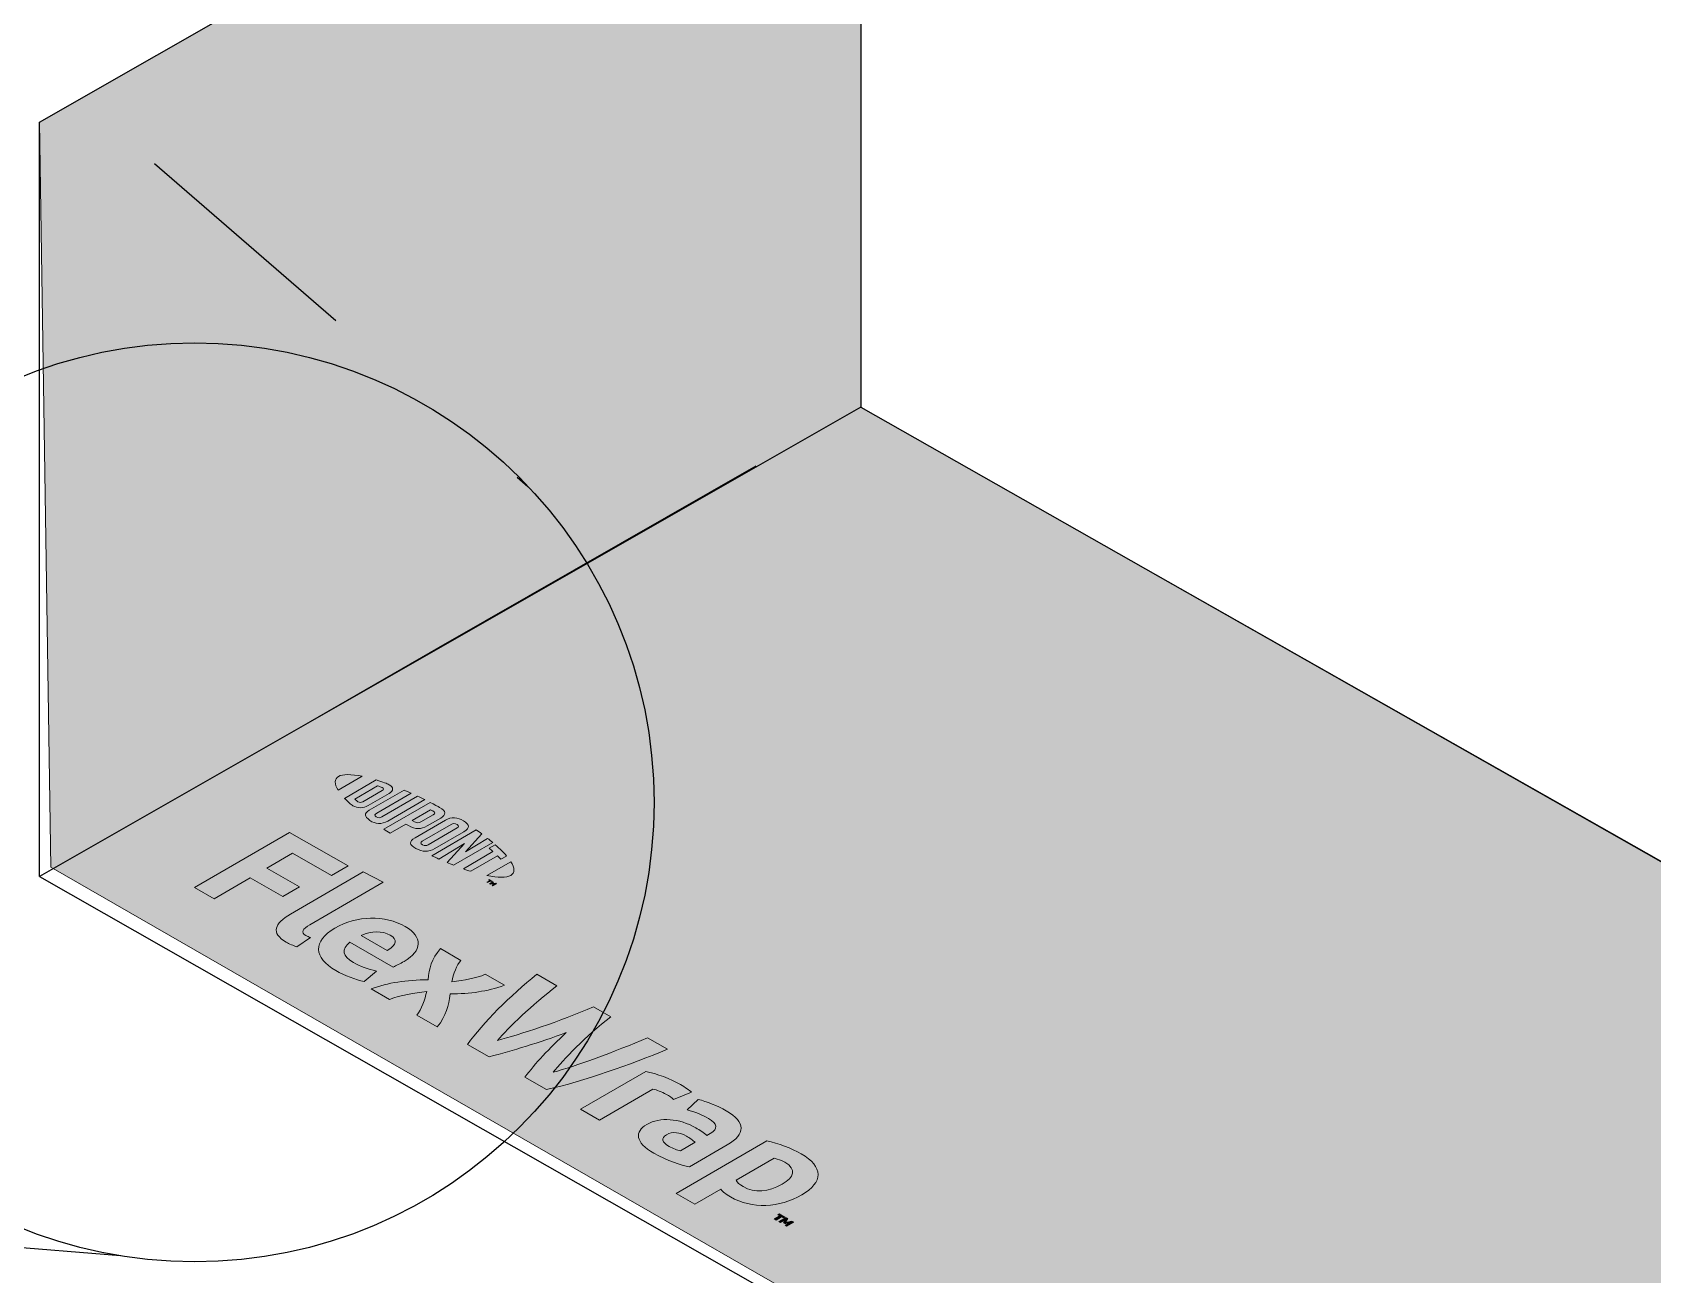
# Model space of a CAD drawing. Extents: x -1140 to 5605, y -816 to 1734.
# Drawn here: x -273 to -212.2, y -43.1 to 3.5 of the extents above; entities that cross this region are included whole.
import ezdxf

# ---------------------------------------------------------------- set-up
doc = ezdxf.new("R2010")
doc.units = 0
doc.header["$MEASUREMENT"] = 0
doc.linetypes.add('AI-Linetype-7', pattern=[18.005434, 9.002717, -9.002717])
doc.linetypes.add('AI-Linetype-8', pattern=[18.005434, 9.002717, -9.002717])
for name, color, linetype, lineweight in [('.ATI-HATCH', 7, 'Continuous', 0), ('G-ANNO-TTLB', 7, 'Continuous', 0), ('LOGOS', 7, 'Continuous', 0), ('TYVEK', 7, 'Continuous', 0)]:
    doc.layers.add(name, color=color, linetype=linetype, lineweight=lineweight)

# ---------------------------------------------------------------- blocks, each defined once
blk = doc.blocks.new('Block_26')
at = {"layer": 'LOGOS', "true_color": 0x000000, "transparency": 33554687}
h = blk.add_hatch(color=18, dxfattribs=at)
h.dxf.hatch_style = 2
edge = h.paths.add_edge_path()
edge.add_spline(control_points=[(-266.956, -28.605), (-266.956, -28.605), (-263.385, -26.532), (-263.385, -26.532), (-263.385, -26.532), (-261.193, -27.79), (-261.193, -27.79), (-261.193, -27.79), (-261.816, -28.152), (-261.816, -28.152), (-261.816, -28.152), (-263.272, -27.316), (-263.272, -27.316), (-263.272, -27.316), (-264.241, -27.879), (-264.241, -27.879), (-264.241, -27.879), (-263.017, -28.582), (-263.017, -28.582), (-263.017, -28.582), (-263.639, -28.943), (-263.639, -28.943), (-263.639, -28.943), (-264.863, -28.24), (-264.863, -28.24), (-264.863, -28.24), (-266.22, -29.028), (-266.22, -29.028), (-266.22, -29.028), (-266.956, -28.605), (-266.956, -28.605)], knot_values=[0, 0, 0, 0, 1, 1, 1, 2, 2, 2, 3, 3, 3, 4, 4, 4, 5, 5, 5, 6, 6, 6, 7, 7, 7, 8, 8, 8, 9, 9, 9, 10, 10, 10, 10], degree=3, periodic=0)
h = blk.add_hatch(color=18, dxfattribs=at)
h.dxf.hatch_style = 2
edge = h.paths.add_edge_path()
edge.add_spline(control_points=[(-262.627, -30.001), (-262.903, -30.161), (-262.978, -30.288), (-262.773, -30.406), (-262.721, -30.436), (-262.665, -30.462), (-262.608, -30.483), (-262.608, -30.483), (-263.113, -30.835), (-263.113, -30.835), (-263.231, -30.791), (-263.411, -30.712), (-263.514, -30.652), (-264.105, -30.313), (-263.959, -29.955), (-263.347, -29.599), (-263.347, -29.599), (-260.623, -28.018), (-260.623, -28.018), (-260.623, -28.018), (-259.872, -28.402), (-259.872, -28.402), (-259.872, -28.402), (-262.627, -30.001), (-262.627, -30.001)], knot_values=[0, 0, 0, 0, 1, 1, 1, 2, 2, 2, 3, 3, 3, 4, 4, 4, 5, 5, 5, 6, 6, 6, 7, 7, 7, 8, 8, 8, 8], degree=3, periodic=0)
h = blk.add_hatch(color=18, dxfattribs=at)
h.dxf.hatch_style = 2
edge = h.paths.add_edge_path()
edge.add_spline(control_points=[(-260.703, -30.405), (-260.703, -30.405), (-259.726, -30.966), (-259.726, -30.966), (-259.726, -30.966), (-259.664, -30.93), (-259.664, -30.93), (-259.379, -30.764), (-259.324, -30.554), (-259.607, -30.392), (-259.905, -30.221), (-260.31, -30.23), (-260.703, -30.405)], knot_values=[0, 0, 0, 0, 1, 1, 1, 2, 2, 2, 3, 3, 3, 4, 4, 4, 4], degree=3, periodic=0)
edge = h.paths.add_edge_path()
edge.add_spline(control_points=[(-260.583, -32.135), (-260.911, -32.064), (-261.317, -31.914), (-261.657, -31.719), (-262.485, -31.243), (-262.53, -30.616), (-261.684, -30.124), (-260.872, -29.653), (-259.802, -29.632), (-259.046, -30.066), (-258.372, -30.453), (-258.404, -30.982), (-259.087, -31.379), (-259.24, -31.468), (-259.383, -31.539), (-259.496, -31.593), (-259.496, -31.593), (-261.121, -30.659), (-261.121, -30.659), (-261.462, -30.935), (-261.404, -31.18), (-260.993, -31.416), (-260.741, -31.561), (-260.443, -31.667), (-260.13, -31.741), (-260.13, -31.741), (-260.583, -32.135), (-260.583, -32.135)], knot_values=[0, 0, 0, 0, 1, 1, 1, 2, 2, 2, 3, 3, 3, 4, 4, 4, 5, 5, 5, 6, 6, 6, 7, 7, 7, 8, 8, 8, 9, 9, 9, 9], degree=3, periodic=0)
h = blk.add_hatch(color=18, dxfattribs=at)
h.dxf.hatch_style = 2
edge = h.paths.add_edge_path()
edge.add_spline(control_points=[(-258.181, -32.065), (-258.148, -31.648), (-258.069, -31.287), (-257.718, -30.899), (-257.718, -30.899), (-256.951, -31.339), (-256.951, -31.339), (-257.114, -31.511), (-257.235, -31.842), (-257.299, -32.141), (-256.828, -32.087), (-256.362, -32.007), (-256.041, -31.862), (-256.041, -31.862), (-255.32, -32.275), (-255.32, -32.275), (-255.985, -32.507), (-256.584, -32.593), (-257.362, -32.6), (-257.405, -33.052), (-257.51, -33.404), (-257.84, -33.839), (-257.84, -33.839), (-258.606, -33.399), (-258.606, -33.399), (-258.429, -33.171), (-258.303, -32.801), (-258.239, -32.514), (-258.715, -32.565), (-259.206, -32.636), (-259.64, -32.805), (-259.64, -32.805), (-260.33, -32.41), (-260.33, -32.41), (-259.671, -32.175), (-259.021, -32.077), (-258.181, -32.065)], knot_values=[0, 0, 0, 0, 1, 1, 1, 2, 2, 2, 3, 3, 3, 4, 4, 4, 5, 5, 5, 6, 6, 6, 7, 7, 7, 8, 8, 8, 9, 9, 9, 10, 10, 10, 11, 11, 11, 12, 12, 12, 12], degree=3, periodic=0)
h = blk.add_hatch(color=18, dxfattribs=at)
h.dxf.hatch_style = 2
edge = h.paths.add_edge_path()
edge.add_spline(control_points=[(-249.952, -34.244), (-249.952, -34.244), (-249.201, -34.675), (-249.201, -34.675), (-250.585, -35.253), (-252.328, -35.873), (-253.745, -36.19), (-253.745, -36.19), (-254.552, -35.727), (-254.552, -35.727), (-254.167, -35.212), (-253.643, -34.646), (-252.997, -34.051), (-254.029, -34.425), (-255, -34.733), (-255.895, -34.956), (-255.895, -34.956), (-256.703, -34.492), (-256.703, -34.492), (-256.135, -33.687), (-255.097, -32.663), (-254.099, -31.863), (-254.099, -31.863), (-253.353, -32.292), (-253.353, -32.292), (-254.27, -33.008), (-255.191, -33.875), (-255.577, -34.343), (-254.759, -34.124), (-253.241, -33.64), (-251.979, -33.08), (-251.979, -33.08), (-251.321, -33.458), (-251.321, -33.458), (-252.279, -34.193), (-253.118, -35.066), (-253.488, -35.542), (-252.685, -35.314), (-251.183, -34.78), (-249.952, -34.244)], knot_values=[0, 0, 0, 0, 1, 1, 1, 2, 2, 2, 3, 3, 3, 4, 4, 4, 5, 5, 5, 6, 6, 6, 7, 7, 7, 8, 8, 8, 9, 9, 9, 10, 10, 10, 11, 11, 11, 12, 12, 12, 13, 13, 13, 13], degree=3, periodic=0)
h = blk.add_hatch(color=18, dxfattribs=at)
h.dxf.hatch_style = 2
edge = h.paths.add_edge_path()
edge.add_spline(control_points=[(-248.71, -36), (-248.525, -36.106), (-248.37, -36.218), (-248.293, -36.292), (-248.293, -36.292), (-248.972, -36.568), (-248.972, -36.568), (-249.029, -36.5), (-249.127, -36.432), (-249.235, -36.37), (-249.425, -36.261), (-249.59, -36.208), (-249.749, -36.175), (-249.749, -36.175), (-251.749, -37.336), (-251.749, -37.336), (-251.749, -37.336), (-252.459, -36.929), (-252.459, -36.929), (-252.459, -36.929), (-250.015, -35.51), (-250.015, -35.51), (-249.599, -35.589), (-249.081, -35.787), (-248.71, -36)], knot_values=[0, 0, 0, 0, 1, 1, 1, 2, 2, 2, 3, 3, 3, 4, 4, 4, 5, 5, 5, 6, 6, 6, 7, 7, 7, 8, 8, 8, 8], degree=3, periodic=0)
h = blk.add_hatch(color=18, dxfattribs=at)
h.dxf.hatch_style = 2
edge = h.paths.add_edge_path()
edge.add_spline(control_points=[(-248.707, -38.487), (-248.707, -38.487), (-248.161, -38.17), (-248.161, -38.17), (-248.254, -38.088), (-248.362, -38.008), (-248.486, -37.937), (-248.723, -37.801), (-249, -37.748), (-249.239, -37.887), (-249.454, -38.012), (-249.412, -38.166), (-249.139, -38.322), (-248.985, -38.411), (-248.825, -38.467), (-248.707, -38.487)], knot_values=[0, 0, 0, 0, 1, 1, 1, 2, 2, 2, 3, 3, 3, 4, 4, 4, 5, 5, 5, 5], degree=3, periodic=0)
edge = h.paths.add_edge_path()
edge.add_spline(control_points=[(-249.716, -38.574), (-250.421, -38.169), (-250.434, -37.767), (-249.975, -37.5), (-249.47, -37.207), (-248.757, -37.275), (-248.135, -37.626), (-247.991, -37.709), (-247.826, -37.827), (-247.718, -37.913), (-247.718, -37.913), (-247.595, -37.842), (-247.595, -37.842), (-247.284, -37.661), (-247.316, -37.472), (-247.661, -37.274), (-247.887, -37.144), (-248.165, -37.026), (-248.462, -36.955), (-248.462, -36.955), (-248.04, -36.561), (-248.04, -36.561), (-247.727, -36.635), (-247.311, -36.803), (-246.997, -36.983), (-246.241, -37.418), (-246.263, -37.864), (-246.952, -38.264), (-246.952, -38.264), (-248.37, -39.088), (-248.37, -39.088), (-248.688, -39.029), (-249.201, -38.869), (-249.716, -38.574)], knot_values=[0, 0, 0, 0, 1, 1, 1, 2, 2, 2, 3, 3, 3, 4, 4, 4, 5, 5, 5, 6, 6, 6, 7, 7, 7, 8, 8, 8, 9, 9, 9, 10, 10, 10, 11, 11, 11, 11], degree=3, periodic=0)
h = blk.add_hatch(color=18, dxfattribs=at)
h.dxf.hatch_style = 2
edge = h.paths.add_edge_path()
edge.add_spline(control_points=[(-246.361, -39.828), (-245.909, -40.088), (-245.422, -40.049), (-244.897, -39.744), (-244.438, -39.478), (-244.327, -39.188), (-244.795, -38.919), (-244.924, -38.845), (-245.042, -38.807), (-245.191, -38.768), (-245.191, -38.768), (-246.619, -39.598), (-246.619, -39.598), (-246.562, -39.678), (-246.511, -39.743), (-246.361, -39.828)], knot_values=[0, 0, 0, 0, 1, 1, 1, 2, 2, 2, 3, 3, 3, 4, 4, 4, 5, 5, 5, 5], degree=3, periodic=0)
edge = h.paths.add_edge_path()
edge.add_spline(control_points=[(-246.83, -40.219), (-247.01, -40.116), (-247.113, -40.033), (-247.196, -39.932), (-247.196, -39.932), (-248.165, -40.495), (-248.165, -40.495), (-248.165, -40.495), (-248.87, -40.091), (-248.87, -40.091), (-248.87, -40.091), (-245.467, -38.115), (-245.467, -38.115), (-245.041, -38.206), (-244.543, -38.392), (-244.178, -38.602), (-243.334, -39.086), (-243.34, -39.672), (-244.156, -40.146), (-244.993, -40.632), (-246.027, -40.68), (-246.83, -40.219)], knot_values=[0, 0, 0, 0, 1, 1, 1, 2, 2, 2, 3, 3, 3, 4, 4, 4, 5, 5, 5, 6, 6, 6, 7, 7, 7, 7], degree=3, periodic=0)
h = blk.add_hatch(color=18, dxfattribs=at)
h.dxf.hatch_style = 2
edge = h.paths.add_edge_path()
edge.add_spline(control_points=[(-244.681, -41.036), (-244.718, -41.087), (-244.738, -41.127), (-244.753, -41.172), (-244.677, -41.163), (-244.61, -41.149), (-244.522, -41.127), (-244.522, -41.127), (-244.448, -41.17), (-244.448, -41.17), (-244.448, -41.17), (-244.712, -41.323), (-244.712, -41.323), (-244.712, -41.323), (-244.776, -41.286), (-244.776, -41.286), (-244.776, -41.286), (-244.655, -41.215), (-244.655, -41.215), (-244.655, -41.215), (-244.611, -41.193), (-244.611, -41.193), (-244.671, -41.204), (-244.737, -41.214), (-244.792, -41.221), (-244.792, -41.221), (-244.841, -41.193), (-244.841, -41.193), (-244.83, -41.161), (-244.812, -41.122), (-244.793, -41.086), (-244.793, -41.086), (-244.833, -41.113), (-244.833, -41.113), (-244.833, -41.113), (-244.955, -41.184), (-244.955, -41.184), (-244.955, -41.184), (-245.019, -41.146), (-245.019, -41.146), (-245.019, -41.146), (-244.756, -40.993), (-244.756, -40.993), (-244.756, -40.993), (-244.681, -41.036), (-244.681, -41.036)], knot_values=[0, 0, 0, 0, 1, 1, 1, 2, 2, 2, 3, 3, 3, 4, 4, 4, 5, 5, 5, 6, 6, 6, 7, 7, 7, 8, 8, 8, 9, 9, 9, 10, 10, 10, 11, 11, 11, 12, 12, 12, 13, 13, 13, 14, 14, 14, 15, 15, 15, 15], degree=3, periodic=0)
edge = h.paths.add_edge_path()
edge.add_spline(control_points=[(-244.987, -40.928), (-244.987, -40.928), (-245.058, -40.887), (-245.058, -40.887), (-245.058, -40.887), (-245, -40.853), (-245, -40.853), (-245, -40.853), (-244.785, -40.976), (-244.785, -40.976), (-244.785, -40.976), (-244.843, -41.01), (-244.843, -41.01), (-244.843, -41.01), (-244.915, -40.969), (-244.915, -40.969), (-244.915, -40.969), (-245.12, -41.088), (-245.12, -41.088), (-245.12, -41.088), (-245.192, -41.047), (-245.192, -41.047), (-245.192, -41.047), (-244.987, -40.928), (-244.987, -40.928)], knot_values=[0, 0, 0, 0, 1, 1, 1, 2, 2, 2, 3, 3, 3, 4, 4, 4, 5, 5, 5, 6, 6, 6, 7, 7, 7, 8, 8, 8, 8], degree=3, periodic=0)
at = {"layer": 'LOGOS'}
for points, knots in [([(-266.956, -28.605), (-266.956, -28.605), (-263.385, -26.532), (-263.385, -26.532), (-263.385, -26.532), (-261.193, -27.79), (-261.193, -27.79), (-261.193, -27.79), (-261.816, -28.152), (-261.816, -28.152), (-261.816, -28.152), (-263.272, -27.316), (-263.272, -27.316), (-263.272, -27.316), (-264.241, -27.879), (-264.241, -27.879), (-264.241, -27.879), (-263.017, -28.582), (-263.017, -28.582), (-263.017, -28.582), (-263.639, -28.943), (-263.639, -28.943), (-263.639, -28.943), (-264.863, -28.24), (-264.863, -28.24), (-264.863, -28.24), (-266.22, -29.028), (-266.22, -29.028), (-266.22, -29.028), (-266.956, -28.605), (-266.956, -28.605)], [0, 0, 0, 0, 1, 1, 1, 2, 2, 2, 3, 3, 3, 4, 4, 4, 5, 5, 5, 6, 6, 6, 7, 7, 7, 8, 8, 8, 9, 9, 9, 10, 10, 10, 10]), ([(-262.627, -30.001), (-262.903, -30.161), (-262.978, -30.288), (-262.773, -30.406), (-262.721, -30.436), (-262.665, -30.462), (-262.608, -30.483), (-262.608, -30.483), (-263.113, -30.835), (-263.113, -30.835), (-263.231, -30.791), (-263.411, -30.712), (-263.514, -30.652), (-264.105, -30.313), (-263.959, -29.955), (-263.347, -29.599), (-263.347, -29.599), (-260.623, -28.018), (-260.623, -28.018), (-260.623, -28.018), (-259.872, -28.402), (-259.872, -28.402), (-259.872, -28.402), (-262.627, -30.001), (-262.627, -30.001)], [0, 0, 0, 0, 1, 1, 1, 2, 2, 2, 3, 3, 3, 4, 4, 4, 5, 5, 5, 6, 6, 6, 7, 7, 7, 8, 8, 8, 8]), ([(-260.583, -32.135), (-260.911, -32.064), (-261.317, -31.914), (-261.657, -31.719), (-262.485, -31.243), (-262.53, -30.616), (-261.684, -30.124), (-260.872, -29.653), (-259.802, -29.632), (-259.046, -30.066), (-258.372, -30.453), (-258.404, -30.982), (-259.087, -31.379), (-259.24, -31.468), (-259.383, -31.539), (-259.496, -31.593), (-259.496, -31.593), (-261.121, -30.659), (-261.121, -30.659), (-261.462, -30.935), (-261.404, -31.18), (-260.993, -31.416), (-260.741, -31.561), (-260.443, -31.667), (-260.13, -31.741), (-260.13, -31.741), (-260.583, -32.135), (-260.583, -32.135)], [0, 0, 0, 0, 1, 1, 1, 2, 2, 2, 3, 3, 3, 4, 4, 4, 5, 5, 5, 6, 6, 6, 7, 7, 7, 8, 8, 8, 9, 9, 9, 9]), ([(-260.703, -30.405), (-260.703, -30.405), (-259.726, -30.966), (-259.726, -30.966), (-259.726, -30.966), (-259.664, -30.93), (-259.664, -30.93), (-259.379, -30.764), (-259.324, -30.554), (-259.607, -30.392), (-259.905, -30.221), (-260.31, -30.23), (-260.703, -30.405)], [0, 0, 0, 0, 1, 1, 1, 2, 2, 2, 3, 3, 3, 4, 4, 4, 4]), ([(-258.181, -32.065), (-258.148, -31.648), (-258.069, -31.287), (-257.718, -30.899), (-257.718, -30.899), (-256.951, -31.339), (-256.951, -31.339), (-257.114, -31.511), (-257.235, -31.842), (-257.299, -32.141), (-256.828, -32.087), (-256.362, -32.007), (-256.041, -31.862), (-256.041, -31.862), (-255.32, -32.275), (-255.32, -32.275), (-255.985, -32.507), (-256.584, -32.593), (-257.362, -32.6), (-257.405, -33.052), (-257.51, -33.404), (-257.84, -33.839), (-257.84, -33.839), (-258.606, -33.399), (-258.606, -33.399), (-258.429, -33.171), (-258.303, -32.801), (-258.239, -32.514), (-258.715, -32.565), (-259.206, -32.636), (-259.64, -32.805), (-259.64, -32.805), (-260.33, -32.41), (-260.33, -32.41), (-259.671, -32.175), (-259.021, -32.077), (-258.181, -32.065)], [0, 0, 0, 0, 1, 1, 1, 2, 2, 2, 3, 3, 3, 4, 4, 4, 5, 5, 5, 6, 6, 6, 7, 7, 7, 8, 8, 8, 9, 9, 9, 10, 10, 10, 11, 11, 11, 12, 12, 12, 12]), ([(-249.952, -34.244), (-249.952, -34.244), (-249.201, -34.675), (-249.201, -34.675), (-250.585, -35.253), (-252.328, -35.873), (-253.745, -36.19), (-253.745, -36.19), (-254.552, -35.727), (-254.552, -35.727), (-254.167, -35.212), (-253.643, -34.646), (-252.997, -34.051), (-254.029, -34.425), (-255, -34.733), (-255.895, -34.956), (-255.895, -34.956), (-256.703, -34.492), (-256.703, -34.492), (-256.135, -33.687), (-255.097, -32.663), (-254.099, -31.863), (-254.099, -31.863), (-253.353, -32.292), (-253.353, -32.292), (-254.27, -33.008), (-255.191, -33.875), (-255.577, -34.343), (-254.759, -34.124), (-253.241, -33.64), (-251.979, -33.08), (-251.979, -33.08), (-251.321, -33.458), (-251.321, -33.458), (-252.279, -34.193), (-253.118, -35.066), (-253.488, -35.542), (-252.685, -35.314), (-251.183, -34.78), (-249.952, -34.244)], [0, 0, 0, 0, 1, 1, 1, 2, 2, 2, 3, 3, 3, 4, 4, 4, 5, 5, 5, 6, 6, 6, 7, 7, 7, 8, 8, 8, 9, 9, 9, 10, 10, 10, 11, 11, 11, 12, 12, 12, 13, 13, 13, 13]), ([(-248.71, -36), (-248.525, -36.106), (-248.37, -36.218), (-248.293, -36.292), (-248.293, -36.292), (-248.972, -36.568), (-248.972, -36.568), (-249.029, -36.5), (-249.127, -36.432), (-249.235, -36.37), (-249.425, -36.261), (-249.59, -36.208), (-249.749, -36.175), (-249.749, -36.175), (-251.749, -37.336), (-251.749, -37.336), (-251.749, -37.336), (-252.459, -36.929), (-252.459, -36.929), (-252.459, -36.929), (-250.015, -35.51), (-250.015, -35.51), (-249.599, -35.589), (-249.081, -35.787), (-248.71, -36)], [0, 0, 0, 0, 1, 1, 1, 2, 2, 2, 3, 3, 3, 4, 4, 4, 5, 5, 5, 6, 6, 6, 7, 7, 7, 8, 8, 8, 8]), ([(-249.716, -38.574), (-250.421, -38.169), (-250.434, -37.767), (-249.975, -37.5), (-249.47, -37.207), (-248.757, -37.275), (-248.135, -37.626), (-247.991, -37.709), (-247.826, -37.827), (-247.718, -37.913), (-247.718, -37.913), (-247.595, -37.842), (-247.595, -37.842), (-247.284, -37.661), (-247.316, -37.472), (-247.661, -37.274), (-247.887, -37.144), (-248.165, -37.026), (-248.462, -36.955), (-248.462, -36.955), (-248.04, -36.561), (-248.04, -36.561), (-247.727, -36.635), (-247.311, -36.803), (-246.997, -36.983), (-246.241, -37.418), (-246.263, -37.864), (-246.952, -38.264), (-246.952, -38.264), (-248.37, -39.088), (-248.37, -39.088), (-248.688, -39.029), (-249.201, -38.869), (-249.716, -38.574)], [0, 0, 0, 0, 1, 1, 1, 2, 2, 2, 3, 3, 3, 4, 4, 4, 5, 5, 5, 6, 6, 6, 7, 7, 7, 8, 8, 8, 9, 9, 9, 10, 10, 10, 11, 11, 11, 11]), ([(-248.707, -38.487), (-248.707, -38.487), (-248.161, -38.17), (-248.161, -38.17), (-248.254, -38.088), (-248.362, -38.008), (-248.486, -37.937), (-248.723, -37.801), (-249, -37.748), (-249.239, -37.887), (-249.454, -38.012), (-249.412, -38.166), (-249.139, -38.322), (-248.985, -38.411), (-248.825, -38.467), (-248.707, -38.487)], [0, 0, 0, 0, 1, 1, 1, 2, 2, 2, 3, 3, 3, 4, 4, 4, 5, 5, 5, 5]), ([(-246.83, -40.219), (-247.01, -40.116), (-247.113, -40.033), (-247.196, -39.932), (-247.196, -39.932), (-248.165, -40.495), (-248.165, -40.495), (-248.165, -40.495), (-248.87, -40.091), (-248.87, -40.091), (-248.87, -40.091), (-245.467, -38.115), (-245.467, -38.115), (-245.041, -38.206), (-244.543, -38.392), (-244.178, -38.602), (-243.334, -39.086), (-243.34, -39.672), (-244.156, -40.146), (-244.993, -40.632), (-246.027, -40.68), (-246.83, -40.219)], [0, 0, 0, 0, 1, 1, 1, 2, 2, 2, 3, 3, 3, 4, 4, 4, 5, 5, 5, 6, 6, 6, 7, 7, 7, 7]), ([(-246.361, -39.828), (-245.909, -40.088), (-245.422, -40.049), (-244.897, -39.744), (-244.438, -39.478), (-244.327, -39.188), (-244.795, -38.919), (-244.924, -38.845), (-245.042, -38.807), (-245.191, -38.768), (-245.191, -38.768), (-246.619, -39.598), (-246.619, -39.598), (-246.562, -39.678), (-246.511, -39.743), (-246.361, -39.828)], [0, 0, 0, 0, 1, 1, 1, 2, 2, 2, 3, 3, 3, 4, 4, 4, 5, 5, 5, 5]), ([(-244.987, -40.928), (-244.987, -40.928), (-245.058, -40.887), (-245.058, -40.887), (-245.058, -40.887), (-245, -40.853), (-245, -40.853), (-245, -40.853), (-244.785, -40.976), (-244.785, -40.976), (-244.785, -40.976), (-244.843, -41.01), (-244.843, -41.01), (-244.843, -41.01), (-244.915, -40.969), (-244.915, -40.969), (-244.915, -40.969), (-245.12, -41.088), (-245.12, -41.088), (-245.12, -41.088), (-245.192, -41.047), (-245.192, -41.047), (-245.192, -41.047), (-244.987, -40.928), (-244.987, -40.928)], [0, 0, 0, 0, 1, 1, 1, 2, 2, 2, 3, 3, 3, 4, 4, 4, 5, 5, 5, 6, 6, 6, 7, 7, 7, 8, 8, 8, 8]), ([(-244.681, -41.036), (-244.718, -41.087), (-244.738, -41.127), (-244.753, -41.172), (-244.677, -41.163), (-244.61, -41.149), (-244.522, -41.127), (-244.522, -41.127), (-244.448, -41.17), (-244.448, -41.17), (-244.448, -41.17), (-244.712, -41.323), (-244.712, -41.323), (-244.712, -41.323), (-244.776, -41.286), (-244.776, -41.286), (-244.776, -41.286), (-244.655, -41.215), (-244.655, -41.215), (-244.655, -41.215), (-244.611, -41.193), (-244.611, -41.193), (-244.671, -41.204), (-244.737, -41.214), (-244.792, -41.221), (-244.792, -41.221), (-244.841, -41.193), (-244.841, -41.193), (-244.83, -41.161), (-244.812, -41.122), (-244.793, -41.086), (-244.793, -41.086), (-244.833, -41.113), (-244.833, -41.113), (-244.833, -41.113), (-244.955, -41.184), (-244.955, -41.184), (-244.955, -41.184), (-245.019, -41.146), (-245.019, -41.146), (-245.019, -41.146), (-244.756, -40.993), (-244.756, -40.993), (-244.756, -40.993), (-244.681, -41.036), (-244.681, -41.036)], [0, 0, 0, 0, 1, 1, 1, 2, 2, 2, 3, 3, 3, 4, 4, 4, 5, 5, 5, 6, 6, 6, 7, 7, 7, 8, 8, 8, 9, 9, 9, 10, 10, 10, 11, 11, 11, 12, 12, 12, 13, 13, 13, 14, 14, 14, 15, 15, 15, 15])]:
    blk.add_open_spline(points, degree=3, knots=knots, dxfattribs=at)
blk = doc.blocks.new('Block_27')
at = {"layer": 'LOGOS', "true_color": 0x000000, "transparency": 33554687}
h = blk.add_hatch(color=18, dxfattribs=at)
h.dxf.hatch_style = 2
edge = h.paths.add_edge_path()
edge.add_spline(control_points=[(-261.553, -24.432), (-261.717, -24.528), (-261.71, -24.709), (-261.562, -24.947), (-261.562, -24.947), (-260.665, -24.427), (-260.665, -24.427), (-261.077, -24.342), (-261.39, -24.338), (-261.553, -24.432)], knot_values=[0, 0, 0, 0, 1, 1, 1, 2, 2, 2, 3, 3, 3, 3], degree=3, periodic=0)
h = blk.add_hatch(color=18, dxfattribs=at)
h.dxf.hatch_style = 2
edge = h.paths.add_edge_path()
edge.add_spline(control_points=[(-260.636, -25.382), (-260.704, -25.422), (-260.769, -25.412), (-260.819, -25.383), (-260.858, -25.361), (-260.903, -25.318), (-260.939, -25.283), (-260.939, -25.283), (-260.082, -24.785), (-260.082, -24.785), (-260.02, -24.806), (-259.946, -24.832), (-259.908, -24.854), (-259.858, -24.883), (-259.839, -24.92), (-259.908, -24.96), (-259.908, -24.96), (-260.636, -25.382), (-260.636, -25.382)], knot_values=[0, 0, 0, 0, 1, 1, 1, 2, 2, 2, 3, 3, 3, 4, 4, 4, 5, 5, 5, 6, 6, 6, 6], degree=3, periodic=0)
edge = h.paths.add_edge_path()
edge.add_spline(control_points=[(-259.651, -24.743), (-259.729, -24.698), (-259.865, -24.646), (-260.132, -24.565), (-260.132, -24.565), (-261.32, -25.255), (-261.32, -25.255), (-261.195, -25.39), (-261.089, -25.487), (-261.01, -25.532), (-260.83, -25.636), (-260.618, -25.63), (-260.443, -25.528), (-260.443, -25.528), (-259.654, -25.07), (-259.654, -25.07), (-259.478, -24.968), (-259.47, -24.846), (-259.651, -24.743)], knot_values=[0, 0, 0, 0, 1, 1, 1, 2, 2, 2, 3, 3, 3, 4, 4, 4, 5, 5, 5, 6, 6, 6, 6], degree=3, periodic=0)
h = blk.add_hatch(color=18, dxfattribs=at)
h.dxf.hatch_style = 2
edge = h.paths.add_edge_path()
edge.add_spline(control_points=[(-259.922, -25.953), (-259.991, -25.993), (-260.058, -26.004), (-260.135, -25.948), (-260.209, -25.894), (-260.197, -25.86), (-260.115, -25.813), (-260.115, -25.813), (-258.822, -25.062), (-258.822, -25.062), (-258.885, -25.033), (-259.028, -24.971), (-259.089, -24.944), (-259.089, -24.944), (-260.397, -25.704), (-260.397, -25.704), (-260.606, -25.825), (-260.585, -25.931), (-260.371, -26.085), (-260.174, -26.227), (-259.928, -26.241), (-259.696, -26.106), (-259.696, -26.106), (-258.314, -25.304), (-258.314, -25.304), (-258.363, -25.279), (-258.527, -25.199), (-258.581, -25.174), (-258.581, -25.174), (-259.922, -25.953), (-259.922, -25.953)], knot_values=[0, 0, 0, 0, 1, 1, 1, 2, 2, 2, 3, 3, 3, 4, 4, 4, 5, 5, 5, 6, 6, 6, 7, 7, 7, 8, 8, 8, 9, 9, 9, 10, 10, 10, 10], degree=3, periodic=0)
h = blk.add_hatch(color=18, dxfattribs=at)
h.dxf.hatch_style = 2
edge = h.paths.add_edge_path()
edge.add_spline(control_points=[(-258.455, -26.139), (-258.53, -26.182), (-258.595, -26.189), (-258.695, -26.132), (-258.695, -26.132), (-258.782, -26.082), (-258.782, -26.082), (-258.782, -26.082), (-258.095, -25.684), (-258.095, -25.684), (-258.054, -25.704), (-258.033, -25.716), (-258.01, -25.729), (-257.902, -25.791), (-257.92, -25.828), (-257.996, -25.872), (-257.996, -25.872), (-258.455, -26.139), (-258.455, -26.139)], knot_values=[0, 0, 0, 0, 1, 1, 1, 2, 2, 2, 3, 3, 3, 4, 4, 4, 5, 5, 5, 6, 6, 6, 6], degree=3, periodic=0)
edge = h.paths.add_edge_path()
edge.add_spline(control_points=[(-257.753, -25.596), (-257.796, -25.572), (-257.958, -25.485), (-258.11, -25.407), (-258.11, -25.407), (-259.85, -26.418), (-259.85, -26.418), (-259.804, -26.448), (-259.682, -26.525), (-259.615, -26.566), (-259.615, -26.566), (-259.024, -26.223), (-259.024, -26.223), (-259.024, -26.223), (-258.927, -26.278), (-258.927, -26.278), (-258.668, -26.426), (-258.446, -26.421), (-258.225, -26.293), (-258.225, -26.293), (-257.712, -25.995), (-257.712, -25.995), (-257.495, -25.869), (-257.508, -25.737), (-257.753, -25.596)], knot_values=[0, 0, 0, 0, 1, 1, 1, 2, 2, 2, 3, 3, 3, 4, 4, 4, 5, 5, 5, 6, 6, 6, 7, 7, 7, 8, 8, 8, 8], degree=3, periodic=0)
h = blk.add_hatch(color=18, dxfattribs=at)
h.dxf.hatch_style = 2
edge = h.paths.add_edge_path()
edge.add_spline(control_points=[(-258.182, -26.998), (-258.251, -27.037), (-258.31, -27.045), (-258.4, -26.996), (-258.492, -26.946), (-258.478, -26.91), (-258.407, -26.869), (-258.407, -26.869), (-257.322, -26.238), (-257.322, -26.238), (-257.251, -26.197), (-257.187, -26.188), (-257.099, -26.241), (-257.015, -26.293), (-257.028, -26.328), (-257.097, -26.367), (-257.097, -26.367), (-258.182, -26.998), (-258.182, -26.998)], knot_values=[0, 0, 0, 0, 1, 1, 1, 2, 2, 2, 3, 3, 3, 4, 4, 4, 5, 5, 5, 6, 6, 6, 6], degree=3, periodic=0)
edge = h.paths.add_edge_path()
edge.add_spline(control_points=[(-256.856, -26.1), (-257.074, -25.962), (-257.31, -25.942), (-257.539, -26.076), (-257.539, -26.076), (-258.678, -26.737), (-258.678, -26.737), (-258.92, -26.877), (-258.896, -27.006), (-258.644, -27.138), (-258.398, -27.268), (-258.185, -27.287), (-257.928, -27.138), (-257.928, -27.138), (-256.841, -26.507), (-256.841, -26.507), (-256.596, -26.364), (-256.62, -26.249), (-256.856, -26.1)], knot_values=[0, 0, 0, 0, 1, 1, 1, 2, 2, 2, 3, 3, 3, 4, 4, 4, 5, 5, 5, 6, 6, 6, 6], degree=3, periodic=0)
h = blk.add_hatch(color=18, dxfattribs=at)
h.dxf.hatch_style = 2
edge = h.paths.add_edge_path()
edge.add_spline(control_points=[(-256.782, -27.262), (-256.782, -27.262), (-256.17, -26.591), (-256.17, -26.591), (-256.235, -26.543), (-256.315, -26.486), (-256.378, -26.442), (-256.378, -26.442), (-258.048, -27.412), (-258.048, -27.412), (-257.995, -27.437), (-257.857, -27.501), (-257.784, -27.533), (-257.784, -27.533), (-256.82, -26.95), (-256.82, -26.95), (-256.82, -26.95), (-257.476, -27.665), (-257.476, -27.665), (-257.405, -27.695), (-257.299, -27.738), (-257.229, -27.765), (-257.229, -27.765), (-255.761, -26.913), (-255.761, -26.913), (-255.811, -26.871), (-255.904, -26.795), (-255.95, -26.76), (-255.95, -26.76), (-256.782, -27.262), (-256.782, -27.262)], knot_values=[0, 0, 0, 0, 1, 1, 1, 2, 2, 2, 3, 3, 3, 4, 4, 4, 5, 5, 5, 6, 6, 6, 7, 7, 7, 8, 8, 8, 9, 9, 9, 10, 10, 10, 10], degree=3, periodic=0)
h = blk.add_hatch(color=18, dxfattribs=at)
h.dxf.hatch_style = 2
edge = h.paths.add_edge_path()
edge.add_spline(control_points=[(-255.896, -27.132), (-255.846, -27.173), (-255.798, -27.215), (-255.752, -27.256), (-255.752, -27.256), (-256.862, -27.901), (-256.862, -27.901), (-256.796, -27.925), (-256.67, -27.967), (-256.584, -27.994), (-256.584, -27.994), (-255.583, -27.413), (-255.583, -27.413), (-255.536, -27.46), (-255.492, -27.504), (-255.452, -27.545), (-255.452, -27.545), (-255.238, -27.42), (-255.238, -27.42), (-255.352, -27.285), (-255.49, -27.149), (-255.664, -26.997), (-255.664, -26.997), (-255.896, -27.132), (-255.896, -27.132)], knot_values=[0, 0, 0, 0, 1, 1, 1, 2, 2, 2, 3, 3, 3, 4, 4, 4, 5, 5, 5, 6, 6, 6, 7, 7, 7, 8, 8, 8, 8], degree=3, periodic=0)
h = blk.add_hatch(color=18, dxfattribs=at)
h.dxf.hatch_style = 2
edge = h.paths.add_edge_path()
edge.add_spline(control_points=[(-255.084, -28.147), (-255.248, -28.242), (-255.563, -28.239), (-255.976, -28.154), (-255.976, -28.154), (-255.079, -27.634), (-255.079, -27.634), (-254.929, -27.871), (-254.921, -28.052), (-255.084, -28.147)], knot_values=[0, 0, 0, 0, 1, 1, 1, 2, 2, 2, 3, 3, 3, 3], degree=3, periodic=0)
h = blk.add_hatch(color=18, dxfattribs=at)
h.dxf.hatch_style = 2
edge = h.paths.add_edge_path()
edge.add_spline(control_points=[(-255.755, -28.385), (-255.755, -28.385), (-255.728, -28.4), (-255.728, -28.4), (-255.728, -28.4), (-255.75, -28.458), (-255.75, -28.458), (-255.75, -28.458), (-255.649, -28.445), (-255.649, -28.445), (-255.649, -28.445), (-255.624, -28.46), (-255.624, -28.46), (-255.624, -28.46), (-255.753, -28.535), (-255.753, -28.535), (-255.753, -28.535), (-255.777, -28.521), (-255.777, -28.521), (-255.777, -28.521), (-255.685, -28.468), (-255.685, -28.468), (-255.685, -28.468), (-255.787, -28.48), (-255.787, -28.48), (-255.787, -28.48), (-255.789, -28.479), (-255.789, -28.479), (-255.789, -28.479), (-255.768, -28.42), (-255.768, -28.42), (-255.768, -28.42), (-255.86, -28.473), (-255.86, -28.473), (-255.86, -28.473), (-255.884, -28.46), (-255.884, -28.46), (-255.884, -28.46), (-255.755, -28.385), (-255.755, -28.385)], knot_values=[0, 0, 0, 0, 1, 1, 1, 2, 2, 2, 3, 3, 3, 4, 4, 4, 5, 5, 5, 6, 6, 6, 7, 7, 7, 8, 8, 8, 9, 9, 9, 10, 10, 10, 11, 11, 11, 12, 12, 12, 13, 13, 13, 13], degree=3, periodic=0)
edge = h.paths.add_edge_path()
edge.add_spline(control_points=[(-255.87, -28.344), (-255.87, -28.344), (-255.911, -28.321), (-255.911, -28.321), (-255.911, -28.321), (-255.888, -28.308), (-255.888, -28.308), (-255.888, -28.308), (-255.783, -28.369), (-255.783, -28.369), (-255.783, -28.369), (-255.805, -28.382), (-255.805, -28.382), (-255.805, -28.382), (-255.845, -28.359), (-255.845, -28.359), (-255.845, -28.359), (-255.952, -28.421), (-255.952, -28.421), (-255.952, -28.421), (-255.977, -28.406), (-255.977, -28.406), (-255.977, -28.406), (-255.87, -28.344), (-255.87, -28.344)], knot_values=[0, 0, 0, 0, 1, 1, 1, 2, 2, 2, 3, 3, 3, 4, 4, 4, 5, 5, 5, 6, 6, 6, 7, 7, 7, 8, 8, 8, 8], degree=3, periodic=0)
at = {"layer": 'LOGOS'}
for points, knots in [([(-261.553, -24.432), (-261.717, -24.528), (-261.71, -24.709), (-261.562, -24.947), (-261.562, -24.947), (-260.665, -24.427), (-260.665, -24.427), (-261.077, -24.342), (-261.39, -24.338), (-261.553, -24.432)], [0, 0, 0, 0, 1, 1, 1, 2, 2, 2, 3, 3, 3, 3]), ([(-259.651, -24.743), (-259.729, -24.698), (-259.865, -24.646), (-260.132, -24.565), (-260.132, -24.565), (-261.32, -25.255), (-261.32, -25.255), (-261.195, -25.39), (-261.089, -25.487), (-261.01, -25.532), (-260.83, -25.636), (-260.618, -25.63), (-260.443, -25.528), (-260.443, -25.528), (-259.654, -25.07), (-259.654, -25.07), (-259.478, -24.968), (-259.47, -24.846), (-259.651, -24.743)], [0, 0, 0, 0, 1, 1, 1, 2, 2, 2, 3, 3, 3, 4, 4, 4, 5, 5, 5, 6, 6, 6, 6]), ([(-260.636, -25.382), (-260.704, -25.422), (-260.769, -25.412), (-260.819, -25.383), (-260.858, -25.361), (-260.903, -25.318), (-260.939, -25.283), (-260.939, -25.283), (-260.082, -24.785), (-260.082, -24.785), (-260.02, -24.806), (-259.946, -24.832), (-259.908, -24.854), (-259.858, -24.883), (-259.839, -24.92), (-259.908, -24.96), (-259.908, -24.96), (-260.636, -25.382), (-260.636, -25.382)], [0, 0, 0, 0, 1, 1, 1, 2, 2, 2, 3, 3, 3, 4, 4, 4, 5, 5, 5, 6, 6, 6, 6]), ([(-259.922, -25.953), (-259.991, -25.993), (-260.058, -26.004), (-260.135, -25.948), (-260.209, -25.894), (-260.197, -25.86), (-260.115, -25.813), (-260.115, -25.813), (-258.822, -25.062), (-258.822, -25.062), (-258.885, -25.033), (-259.028, -24.971), (-259.089, -24.944), (-259.089, -24.944), (-260.397, -25.704), (-260.397, -25.704), (-260.606, -25.825), (-260.585, -25.931), (-260.371, -26.085), (-260.174, -26.227), (-259.928, -26.241), (-259.696, -26.106), (-259.696, -26.106), (-258.314, -25.304), (-258.314, -25.304), (-258.363, -25.279), (-258.527, -25.199), (-258.581, -25.174), (-258.581, -25.174), (-259.922, -25.953), (-259.922, -25.953)], [0, 0, 0, 0, 1, 1, 1, 2, 2, 2, 3, 3, 3, 4, 4, 4, 5, 5, 5, 6, 6, 6, 7, 7, 7, 8, 8, 8, 9, 9, 9, 10, 10, 10, 10]), ([(-257.753, -25.596), (-257.796, -25.572), (-257.958, -25.485), (-258.11, -25.407), (-258.11, -25.407), (-259.85, -26.418), (-259.85, -26.418), (-259.804, -26.448), (-259.682, -26.525), (-259.615, -26.566), (-259.615, -26.566), (-259.024, -26.223), (-259.024, -26.223), (-259.024, -26.223), (-258.927, -26.278), (-258.927, -26.278), (-258.668, -26.426), (-258.446, -26.421), (-258.225, -26.293), (-258.225, -26.293), (-257.712, -25.995), (-257.712, -25.995), (-257.495, -25.869), (-257.508, -25.737), (-257.753, -25.596)], [0, 0, 0, 0, 1, 1, 1, 2, 2, 2, 3, 3, 3, 4, 4, 4, 5, 5, 5, 6, 6, 6, 7, 7, 7, 8, 8, 8, 8]), ([(-256.856, -26.1), (-257.074, -25.962), (-257.31, -25.942), (-257.539, -26.076), (-257.539, -26.076), (-258.678, -26.737), (-258.678, -26.737), (-258.92, -26.877), (-258.896, -27.006), (-258.644, -27.138), (-258.398, -27.268), (-258.185, -27.287), (-257.928, -27.138), (-257.928, -27.138), (-256.841, -26.507), (-256.841, -26.507), (-256.596, -26.364), (-256.62, -26.249), (-256.856, -26.1)], [0, 0, 0, 0, 1, 1, 1, 2, 2, 2, 3, 3, 3, 4, 4, 4, 5, 5, 5, 6, 6, 6, 6]), ([(-258.455, -26.139), (-258.53, -26.182), (-258.595, -26.189), (-258.695, -26.132), (-258.695, -26.132), (-258.782, -26.082), (-258.782, -26.082), (-258.782, -26.082), (-258.095, -25.684), (-258.095, -25.684), (-258.054, -25.704), (-258.033, -25.716), (-258.01, -25.729), (-257.902, -25.791), (-257.92, -25.828), (-257.996, -25.872), (-257.996, -25.872), (-258.455, -26.139), (-258.455, -26.139)], [0, 0, 0, 0, 1, 1, 1, 2, 2, 2, 3, 3, 3, 4, 4, 4, 5, 5, 5, 6, 6, 6, 6]), ([(-258.182, -26.998), (-258.251, -27.037), (-258.31, -27.045), (-258.4, -26.996), (-258.492, -26.946), (-258.478, -26.91), (-258.407, -26.869), (-258.407, -26.869), (-257.322, -26.238), (-257.322, -26.238), (-257.251, -26.197), (-257.187, -26.188), (-257.099, -26.241), (-257.015, -26.293), (-257.028, -26.328), (-257.097, -26.367), (-257.097, -26.367), (-258.182, -26.998), (-258.182, -26.998)], [0, 0, 0, 0, 1, 1, 1, 2, 2, 2, 3, 3, 3, 4, 4, 4, 5, 5, 5, 6, 6, 6, 6]), ([(-256.782, -27.262), (-256.782, -27.262), (-256.17, -26.591), (-256.17, -26.591), (-256.235, -26.543), (-256.315, -26.486), (-256.378, -26.442), (-256.378, -26.442), (-258.048, -27.412), (-258.048, -27.412), (-257.995, -27.437), (-257.857, -27.501), (-257.784, -27.533), (-257.784, -27.533), (-256.82, -26.95), (-256.82, -26.95), (-256.82, -26.95), (-257.476, -27.665), (-257.476, -27.665), (-257.405, -27.695), (-257.299, -27.738), (-257.229, -27.765), (-257.229, -27.765), (-255.761, -26.913), (-255.761, -26.913), (-255.811, -26.871), (-255.904, -26.795), (-255.95, -26.76), (-255.95, -26.76), (-256.782, -27.262), (-256.782, -27.262)], [0, 0, 0, 0, 1, 1, 1, 2, 2, 2, 3, 3, 3, 4, 4, 4, 5, 5, 5, 6, 6, 6, 7, 7, 7, 8, 8, 8, 9, 9, 9, 10, 10, 10, 10]), ([(-255.896, -27.132), (-255.846, -27.173), (-255.798, -27.215), (-255.752, -27.256), (-255.752, -27.256), (-256.862, -27.901), (-256.862, -27.901), (-256.796, -27.925), (-256.67, -27.967), (-256.584, -27.994), (-256.584, -27.994), (-255.583, -27.413), (-255.583, -27.413), (-255.536, -27.46), (-255.492, -27.504), (-255.452, -27.545), (-255.452, -27.545), (-255.238, -27.42), (-255.238, -27.42), (-255.352, -27.285), (-255.49, -27.149), (-255.664, -26.997), (-255.664, -26.997), (-255.896, -27.132), (-255.896, -27.132)], [0, 0, 0, 0, 1, 1, 1, 2, 2, 2, 3, 3, 3, 4, 4, 4, 5, 5, 5, 6, 6, 6, 7, 7, 7, 8, 8, 8, 8]), ([(-255.084, -28.147), (-255.248, -28.242), (-255.563, -28.239), (-255.976, -28.154), (-255.976, -28.154), (-255.079, -27.634), (-255.079, -27.634), (-254.929, -27.871), (-254.921, -28.052), (-255.084, -28.147)], [0, 0, 0, 0, 1, 1, 1, 2, 2, 2, 3, 3, 3, 3]), ([(-255.87, -28.344), (-255.87, -28.344), (-255.911, -28.321), (-255.911, -28.321), (-255.911, -28.321), (-255.888, -28.308), (-255.888, -28.308), (-255.888, -28.308), (-255.783, -28.369), (-255.783, -28.369), (-255.783, -28.369), (-255.805, -28.382), (-255.805, -28.382), (-255.805, -28.382), (-255.845, -28.359), (-255.845, -28.359), (-255.845, -28.359), (-255.952, -28.421), (-255.952, -28.421), (-255.952, -28.421), (-255.977, -28.406), (-255.977, -28.406), (-255.977, -28.406), (-255.87, -28.344), (-255.87, -28.344)], [0, 0, 0, 0, 1, 1, 1, 2, 2, 2, 3, 3, 3, 4, 4, 4, 5, 5, 5, 6, 6, 6, 7, 7, 7, 8, 8, 8, 8]), ([(-255.755, -28.385), (-255.755, -28.385), (-255.728, -28.4), (-255.728, -28.4), (-255.728, -28.4), (-255.75, -28.458), (-255.75, -28.458), (-255.75, -28.458), (-255.649, -28.445), (-255.649, -28.445), (-255.649, -28.445), (-255.624, -28.46), (-255.624, -28.46), (-255.624, -28.46), (-255.753, -28.535), (-255.753, -28.535), (-255.753, -28.535), (-255.777, -28.521), (-255.777, -28.521), (-255.777, -28.521), (-255.685, -28.468), (-255.685, -28.468), (-255.685, -28.468), (-255.787, -28.48), (-255.787, -28.48), (-255.787, -28.48), (-255.789, -28.479), (-255.789, -28.479), (-255.789, -28.479), (-255.768, -28.42), (-255.768, -28.42), (-255.768, -28.42), (-255.86, -28.473), (-255.86, -28.473), (-255.86, -28.473), (-255.884, -28.46), (-255.884, -28.46), (-255.884, -28.46), (-255.755, -28.385), (-255.755, -28.385)], [0, 0, 0, 0, 1, 1, 1, 2, 2, 2, 3, 3, 3, 4, 4, 4, 5, 5, 5, 6, 6, 6, 7, 7, 7, 8, 8, 8, 9, 9, 9, 10, 10, 10, 11, 11, 11, 12, 12, 12, 13, 13, 13, 13])]:
    blk.add_open_spline(points, degree=3, knots=knots, dxfattribs=at)
blk = doc.blocks.new('Block_25')
at = {"layer": 'LOGOS'}
for name in ['Block_27', 'Block_26']:
    blk.add_blockref(name, (0, 0), dxfattribs=at)
blk = doc.blocks.new('Block_66')
at = {"layer": 'TYVEK', "color": 33, "lineweight": 25, "true_color": 0xcc9966}
blk.add_lwpolyline([(-245.87, -12.768)], dxfattribs=at)
blk = doc.blocks.new('Block_67')
at = {"layer": 'TYVEK', "color": 1, "lineweight": 25, "true_color": 0xff0000}
blk.add_lwpolyline([(-230.821, -40.754)], dxfattribs=at)

msp = doc.modelspace()

# ---------------------------------------------------------------- hatches: boundary and pattern name
at = {"layer": '.ATI-HATCH', "true_color": 0x808080, "transparency": 33554559}
msp.add_hatch(color=8, dxfattribs=at).paths.add_polyline_path([(-272.779, 0.137), (-272.358, -27.835), (-158.385, -93.373), (-127.158, -75.526), (-127.158, -47.201), (-152.134, -61.505), (-241.943, -10.564), (-241.943, 17.76)])
at = {"layer": 'G-ANNO-TTLB', "true_color": 0xff00ff, "transparency": 33554687}
h = msp.add_hatch(color=6, dxfattribs=at)
edge = h.paths.add_edge_path()
edge.add_spline(control_points=[(1815.435, -731.698), (1815.435, -731.698), (-1114.083, -731.698), (-1114.083, -731.698), (-1114.083, -731.698), (-1114.083, 1725.302), (-1114.083, 1725.302), (-1114.083, 1725.302), (1815.435, 1725.302), (1815.435, 1725.302), (1815.435, 1725.302), (1815.435, -731.698), (1815.435, -731.698)], knot_values=[0, 0, 0, 0, 1, 1, 1, 2, 2, 2, 3, 3, 3, 4, 4, 4, 4], degree=3, periodic=0)
edge = h.paths.add_edge_path()
edge.add_spline(control_points=[(-1105.083, 1716.302), (-1105.083, 1716.302), (-1105.083, -722.698), (-1105.083, -722.698), (-1105.083, -722.698), (1806.435, -722.698), (1806.435, -722.698), (1806.435, -722.698), (1806.435, 1716.302), (1806.435, 1716.302), (1806.435, 1716.302), (-1105.083, 1716.302), (-1105.083, 1716.302)], knot_values=[0, 0, 0, 0, 1, 1, 1, 2, 2, 2, 3, 3, 3, 4, 4, 4, 4], degree=3, periodic=0)
edge.add_line((-1105.083, 1716.302), (-1105.083, 1716.302))

# ---------------------------------------------------------------- linework, layer by layer
at = {"layer": '.ATI-HATCH'}
msp.add_lwpolyline([(-272.779, 0.137), (-272.358, -27.835), (-158.385, -93.373), (-127.158, -75.526), (-127.158, -47.201), (-152.134, -61.505), (-241.943, -10.564), (-241.943, 17.76)], close=True, dxfattribs=at)
at = {"layer": 'G-ANNO-TTLB'}
for points in [[(1815.435, -731.698), (1815.435, -731.698), (-1114.083, -731.698), (-1114.083, -731.698), (-1114.083, -731.698), (-1114.083, 1725.302), (-1114.083, 1725.302), (-1114.083, 1725.302), (1815.435, 1725.302), (1815.435, 1725.302), (1815.435, 1725.302), (1815.435, -731.698), (1815.435, -731.698)], [(-1105.083, 1716.302), (-1105.083, 1716.302), (-1105.083, -722.698), (-1105.083, -722.698), (-1105.083, -722.698), (1806.435, -722.698), (1806.435, -722.698), (1806.435, -722.698), (1806.435, 1716.302), (1806.435, 1716.302), (1806.435, 1716.302), (-1105.083, 1716.302), (-1105.083, 1716.302)]]:
    msp.add_open_spline(points, degree=3, knots=[0, 0, 0, 0, 1, 1, 1, 2, 2, 2, 3, 3, 3, 4, 4, 4, 4], dxfattribs=at)
at = {"layer": 'LOGOS', "color": 250, "lineweight": 9, "true_color": 0x231f20}
msp.add_line((-271.429, -27.409), (-242.591, -10.934), dxfattribs=at)
at = {"layer": 'TYVEK', "color": 18, "linetype": 'AI-Linetype-7', "lineweight": 25, "true_color": 0x000000}
msp.add_line((-391.06, 104.548), (-254.44, -13.541), dxfattribs=at)
at = {"layer": 'TYVEK', "color": 4, "lineweight": 25, "true_color": 0x00ffff}
for p, q in [((-241.943, -10.564), (-152.956, -61.112)), ((-272.779, -28.188), (-158.385, -93.373))]:
    msp.add_line(p, q, dxfattribs=at)
at = {"layer": 'TYVEK', "color": 33, "lineweight": 25, "true_color": 0xcc9966}
msp.add_line((-257.787, -19.585), (-245.87, -12.768), dxfattribs=at)
at = {"layer": 'TYVEK', "color": 2, "lineweight": 25, "true_color": 0xffff00}
msp.add_line((-262.596, -22.368), (-257.787, -19.585), dxfattribs=at)
at = {"layer": 'TYVEK', "color": 18, "linetype": 'AI-Linetype-8', "lineweight": 25, "true_color": 0x000000}
msp.add_line((-269.731, -42.436), (-440.361, -28.541), dxfattribs=at)
at = {"layer": 'TYVEK', "color": 4, "lineweight": 25, "true_color": 0x00ffff}
msp.add_lwpolyline([(-272.779, 0.137), (-241.943, 17.76), (-241.943, -10.564), (-272.779, -28.188)], close=True, dxfattribs=at)
at = {"layer": 'TYVEK', "color": 18, "lineweight": 25, "true_color": 0x000000}
msp.add_circle((-266.956, -25.408), 17.253, dxfattribs=at)

# ---------------------------------------------------------------- block references
at = {"layer": 'LOGOS'}
msp.add_blockref('Block_25', (0, 0), dxfattribs=at)
at = {"layer": 'TYVEK'}
for name in ['Block_66', 'Block_67']:
    msp.add_blockref(name, (0, 0), dxfattribs=at)

doc.saveas('drawing.dxf')
